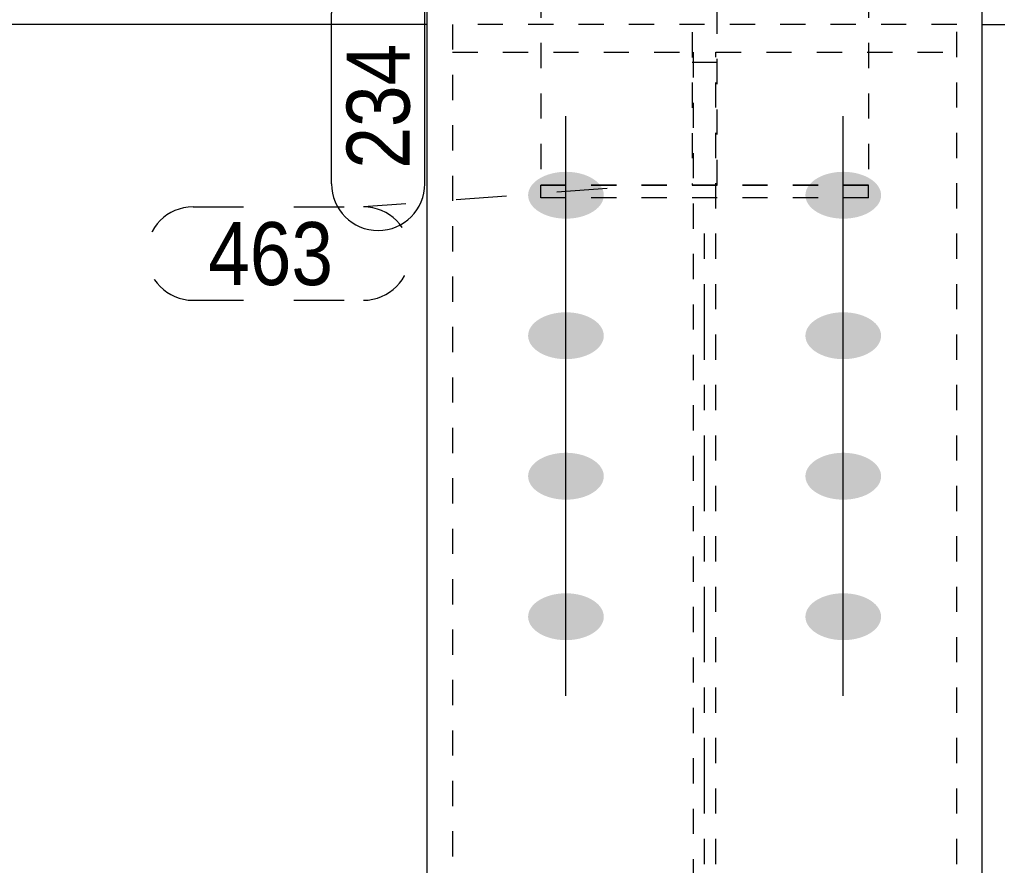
# Model space of a CAD drawing. Header units: millimetres. Extents: x 2 to 579, y 1 to 825.
# Drawn here: x 55.28 to 94.07, y 668.52 to 702.07 of the extents above; entities that cross this region are included whole.
import ezdxf

# ---------------------------------------------------------------- set-up
doc = ezdxf.new("R2010")
doc.units = ezdxf.units.MM
for name, pattern in [('XKITLINE00', [0]), ('XKITLINE01', [4, 1, -1, 1, -1]), ('XKITLINE02', [4, 2, -2]), ('XKITLINE03', [6, 3, -1, 1, -1])]:
    doc.linetypes.add(name, pattern=pattern)
for name, color, linetype, lineweight in [('Bolt', 3, 'Continuous', 0), ('Dimensions', 7, 'Continuous', 0), ('Part', 2, 'Continuous', 0), ('PartMark', 7, 'Continuous', 0)]:
    doc.layers.add(name, color=color, linetype=linetype, lineweight=lineweight)
doc.styles.add('ARIAL', font='ARIAL.TTF')

# ---------------------------------------------------------------- blocks, each defined once
blk = doc.blocks.new('*A24')
at = {"layer": 'Bolt'}
for points in [[(76.913, 694.172), (76.876, 694.173), (76.84, 694.175), (76.803, 694.177), (76.766, 694.179), (76.73, 694.182), (76.694, 694.186), (76.657, 694.19), (76.621, 694.195), (76.586, 694.2), (76.55, 694.206), (76.515, 694.212), (76.479, 694.219), (76.445, 694.226), (76.41, 694.234), (76.376, 694.243), (76.342, 694.252), (76.309, 694.261), (76.276, 694.271), (76.243, 694.282), (76.211, 694.293), (76.179, 694.304), (76.148, 694.316), (76.117, 694.329), (76.086, 694.342), (76.056, 694.355), (76.027, 694.369), (75.998, 694.383), (75.97, 694.398), (75.943, 694.413), (75.916, 694.428), (75.889, 694.444), (75.864, 694.46), (75.839, 694.477), (75.814, 694.494), (75.79, 694.512), (75.767, 694.53), (75.745, 694.548), (75.724, 694.566), (75.703, 694.585), (75.683, 694.604), (75.663, 694.623), (75.645, 694.643), (75.627, 694.663), (75.61, 694.683), (75.594, 694.704), (75.579, 694.725), (75.564, 694.745), (75.551, 694.767), (75.538, 694.788), (75.526, 694.81), (75.515, 694.831), (75.504, 694.853), (75.495, 694.875), (75.486, 694.897), (75.479, 694.92), (75.472, 694.942), (75.466, 694.965), (75.461, 694.987), (75.457, 695.01), (75.454, 695.033), (75.452, 695.055), (75.45, 695.078), (75.45, 695.101), (75.45, 695.124), (75.452, 695.146), (75.454, 695.169), (75.457, 695.192), (75.461, 695.215), (75.466, 695.237), (75.472, 695.26), (75.479, 695.282), (75.486, 695.304), (75.495, 695.326), (75.504, 695.349), (75.515, 695.37), (75.526, 695.392), (75.538, 695.414), (75.551, 695.435), (75.564, 695.456), (75.579, 695.477), (75.594, 695.498), (75.61, 695.518), (75.627, 695.539), (75.645, 695.559), (75.663, 695.578), (75.683, 695.598), (75.703, 695.617), (75.724, 695.636), (75.745, 695.654), (75.767, 695.672), (75.79, 695.69), (75.814, 695.707), (75.839, 695.724), (75.864, 695.741), (75.889, 695.757), (75.916, 695.773), (75.943, 695.789), (75.97, 695.804), (75.998, 695.819), (76.027, 695.833), (76.056, 695.847), (76.086, 695.86), (76.117, 695.873), (76.148, 695.885), (76.179, 695.897), (76.211, 695.909), (76.243, 695.92), (76.276, 695.93), (76.309, 695.94), (76.342, 695.95), (76.376, 695.959), (76.41, 695.967), (76.445, 695.975), (76.479, 695.983), (76.515, 695.989), (76.55, 695.996), (76.586, 696.002), (76.621, 696.007), (76.657, 696.012), (76.694, 696.016), (76.73, 696.019), (76.766, 696.022), (76.803, 696.025), (76.84, 696.027), (76.876, 696.028), (76.913, 696.029), (76.95, 696.029), (76.987, 696.029), (77.024, 696.028), (77.06, 696.027), (77.097, 696.025), (77.134, 696.022), (77.17, 696.019), (77.206, 696.016), (77.243, 696.012), (77.279, 696.007), (77.314, 696.002), (77.35, 695.996), (77.385, 695.989), (77.421, 695.983), (77.455, 695.975), (77.49, 695.967), (77.524, 695.959), (77.558, 695.95), (77.591, 695.94), (77.624, 695.93), (77.657, 695.92), (77.689, 695.909), (77.721, 695.897), (77.752, 695.885), (77.783, 695.873), (77.814, 695.86), (77.844, 695.847), (77.873, 695.833), (77.902, 695.819), (77.93, 695.804), (77.957, 695.789), (77.984, 695.773), (78.011, 695.757), (78.036, 695.741), (78.061, 695.724), (78.086, 695.707), (78.11, 695.69), (78.133, 695.672), (78.155, 695.654), (78.176, 695.636), (78.197, 695.617), (78.217, 695.598), (78.237, 695.578), (78.255, 695.559), (78.273, 695.539), (78.29, 695.518), (78.306, 695.498), (78.321, 695.477), (78.336, 695.456), (78.349, 695.435), (78.362, 695.414), (78.374, 695.392), (78.385, 695.37), (78.396, 695.349), (78.405, 695.326), (78.414, 695.304), (78.421, 695.282), (78.428, 695.26), (78.434, 695.237), (78.439, 695.215), (78.443, 695.192), (78.446, 695.169), (78.448, 695.146), (78.45, 695.124), (78.45, 695.101), (78.45, 695.078), (78.448, 695.055), (78.446, 695.033), (78.443, 695.01), (78.439, 694.987), (78.434, 694.965), (78.428, 694.942), (78.421, 694.92), (78.414, 694.897), (78.405, 694.875), (78.396, 694.853), (78.385, 694.831), (78.374, 694.81), (78.362, 694.788), (78.349, 694.767), (78.336, 694.745), (78.321, 694.725), (78.306, 694.704), (78.29, 694.683), (78.273, 694.663), (78.255, 694.643), (78.237, 694.623), (78.217, 694.604), (78.197, 694.585), (78.176, 694.566), (78.155, 694.548), (78.133, 694.53), (78.11, 694.512), (78.086, 694.494), (78.061, 694.477), (78.036, 694.46), (78.011, 694.444), (77.984, 694.428), (77.957, 694.413), (77.93, 694.398), (77.902, 694.383), (77.873, 694.369), (77.844, 694.355), (77.814, 694.342), (77.783, 694.329), (77.752, 694.316), (77.721, 694.304), (77.689, 694.293), (77.657, 694.282), (77.624, 694.271), (77.591, 694.261), (77.558, 694.252), (77.524, 694.243), (77.49, 694.234), (77.455, 694.226), (77.421, 694.219), (77.385, 694.212), (77.35, 694.206), (77.314, 694.2), (77.279, 694.195), (77.243, 694.19), (77.206, 694.186), (77.17, 694.182), (77.134, 694.179), (77.097, 694.177), (77.06, 694.175), (77.024, 694.173), (76.987, 694.172), (76.95, 694.172)], [(87.913, 694.172), (87.876, 694.173), (87.84, 694.175), (87.803, 694.177), (87.766, 694.179), (87.73, 694.182), (87.694, 694.186), (87.657, 694.19), (87.621, 694.195), (87.586, 694.2), (87.55, 694.206), (87.515, 694.212), (87.479, 694.219), (87.445, 694.226), (87.41, 694.234), (87.376, 694.243), (87.342, 694.252), (87.309, 694.261), (87.276, 694.271), (87.243, 694.282), (87.211, 694.293), (87.179, 694.304), (87.148, 694.316), (87.117, 694.329), (87.086, 694.342), (87.056, 694.355), (87.027, 694.369), (86.998, 694.383), (86.97, 694.398), (86.943, 694.413), (86.916, 694.428), (86.889, 694.444), (86.864, 694.46), (86.839, 694.477), (86.814, 694.494), (86.79, 694.512), (86.767, 694.53), (86.745, 694.548), (86.724, 694.566), (86.703, 694.585), (86.683, 694.604), (86.663, 694.623), (86.645, 694.643), (86.627, 694.663), (86.61, 694.683), (86.594, 694.704), (86.579, 694.725), (86.564, 694.745), (86.551, 694.767), (86.538, 694.788), (86.526, 694.81), (86.515, 694.831), (86.504, 694.853), (86.495, 694.875), (86.486, 694.897), (86.479, 694.92), (86.472, 694.942), (86.466, 694.965), (86.461, 694.987), (86.457, 695.01), (86.454, 695.033), (86.452, 695.055), (86.45, 695.078), (86.45, 695.101), (86.45, 695.124), (86.452, 695.146), (86.454, 695.169), (86.457, 695.192), (86.461, 695.215), (86.466, 695.237), (86.472, 695.26), (86.479, 695.282), (86.486, 695.304), (86.495, 695.326), (86.504, 695.349), (86.515, 695.37), (86.526, 695.392), (86.538, 695.414), (86.551, 695.435), (86.564, 695.456), (86.579, 695.477), (86.594, 695.498), (86.61, 695.518), (86.627, 695.539), (86.645, 695.559), (86.663, 695.578), (86.683, 695.598), (86.703, 695.617), (86.724, 695.636), (86.745, 695.654), (86.767, 695.672), (86.79, 695.69), (86.814, 695.707), (86.839, 695.724), (86.864, 695.741), (86.889, 695.757), (86.916, 695.773), (86.943, 695.789), (86.97, 695.804), (86.998, 695.819), (87.027, 695.833), (87.056, 695.847), (87.086, 695.86), (87.117, 695.873), (87.148, 695.885), (87.179, 695.897), (87.211, 695.909), (87.243, 695.92), (87.276, 695.93), (87.309, 695.94), (87.342, 695.95), (87.376, 695.959), (87.41, 695.967), (87.445, 695.975), (87.479, 695.983), (87.515, 695.989), (87.55, 695.996), (87.586, 696.002), (87.621, 696.007), (87.657, 696.012), (87.694, 696.016), (87.73, 696.019), (87.766, 696.022), (87.803, 696.025), (87.84, 696.027), (87.876, 696.028), (87.913, 696.029), (87.95, 696.029), (87.987, 696.029), (88.024, 696.028), (88.06, 696.027), (88.097, 696.025), (88.134, 696.022), (88.17, 696.019), (88.206, 696.016), (88.243, 696.012), (88.279, 696.007), (88.314, 696.002), (88.35, 695.996), (88.385, 695.989), (88.421, 695.983), (88.455, 695.975), (88.49, 695.967), (88.524, 695.959), (88.558, 695.95), (88.591, 695.94), (88.624, 695.93), (88.657, 695.92), (88.689, 695.909), (88.721, 695.897), (88.752, 695.885), (88.783, 695.873), (88.814, 695.86), (88.844, 695.847), (88.873, 695.833), (88.902, 695.819), (88.93, 695.804), (88.957, 695.789), (88.984, 695.773), (89.011, 695.757), (89.036, 695.741), (89.061, 695.724), (89.086, 695.707), (89.11, 695.69), (89.133, 695.672), (89.155, 695.654), (89.176, 695.636), (89.197, 695.617), (89.217, 695.598), (89.237, 695.578), (89.255, 695.559), (89.273, 695.539), (89.29, 695.518), (89.306, 695.498), (89.321, 695.477), (89.336, 695.456), (89.349, 695.435), (89.362, 695.414), (89.374, 695.392), (89.385, 695.37), (89.396, 695.349), (89.405, 695.326), (89.414, 695.304), (89.421, 695.282), (89.428, 695.26), (89.434, 695.237), (89.439, 695.215), (89.443, 695.192), (89.446, 695.169), (89.448, 695.146), (89.45, 695.124), (89.45, 695.101), (89.45, 695.078), (89.448, 695.055), (89.446, 695.033), (89.443, 695.01), (89.439, 694.987), (89.434, 694.965), (89.428, 694.942), (89.421, 694.92), (89.414, 694.897), (89.405, 694.875), (89.396, 694.853), (89.385, 694.831), (89.374, 694.81), (89.362, 694.788), (89.349, 694.767), (89.336, 694.745), (89.321, 694.725), (89.306, 694.704), (89.29, 694.683), (89.273, 694.663), (89.255, 694.643), (89.237, 694.623), (89.217, 694.604), (89.197, 694.585), (89.176, 694.566), (89.155, 694.548), (89.133, 694.53), (89.11, 694.512), (89.086, 694.494), (89.061, 694.477), (89.036, 694.46), (89.011, 694.444), (88.984, 694.428), (88.957, 694.413), (88.93, 694.398), (88.902, 694.383), (88.873, 694.369), (88.844, 694.355), (88.814, 694.342), (88.783, 694.329), (88.752, 694.316), (88.721, 694.304), (88.689, 694.293), (88.657, 694.282), (88.624, 694.271), (88.591, 694.261), (88.558, 694.252), (88.524, 694.243), (88.49, 694.234), (88.455, 694.226), (88.421, 694.219), (88.385, 694.212), (88.35, 694.206), (88.314, 694.2), (88.279, 694.195), (88.243, 694.19), (88.206, 694.186), (88.17, 694.182), (88.134, 694.179), (88.097, 694.177), (88.06, 694.175), (88.024, 694.173), (87.987, 694.172), (87.95, 694.172)], [(76.913, 688.601), (76.876, 688.601), (76.84, 688.603), (76.803, 688.605), (76.766, 688.607), (76.73, 688.61), (76.694, 688.614), (76.657, 688.618), (76.621, 688.623), (76.586, 688.628), (76.55, 688.634), (76.515, 688.64), (76.479, 688.647), (76.445, 688.655), (76.41, 688.663), (76.376, 688.671), (76.342, 688.68), (76.309, 688.689), (76.276, 688.699), (76.243, 688.71), (76.211, 688.721), (76.179, 688.732), (76.148, 688.744), (76.117, 688.757), (76.086, 688.77), (76.056, 688.783), (76.027, 688.797), (75.998, 688.811), (75.97, 688.826), (75.943, 688.841), (75.916, 688.856), (75.889, 688.872), (75.864, 688.889), (75.839, 688.905), (75.814, 688.922), (75.79, 688.94), (75.767, 688.958), (75.745, 688.976), (75.724, 688.994), (75.703, 689.013), (75.683, 689.032), (75.663, 689.052), (75.645, 689.071), (75.627, 689.091), (75.61, 689.111), (75.594, 689.132), (75.579, 689.153), (75.564, 689.174), (75.551, 689.195), (75.538, 689.216), (75.526, 689.238), (75.515, 689.259), (75.504, 689.281), (75.495, 689.303), (75.486, 689.325), (75.479, 689.348), (75.472, 689.37), (75.466, 689.393), (75.461, 689.415), (75.457, 689.438), (75.454, 689.461), (75.452, 689.483), (75.45, 689.506), (75.45, 689.529), (75.45, 689.552), (75.452, 689.575), (75.454, 689.597), (75.457, 689.62), (75.461, 689.643), (75.466, 689.665), (75.472, 689.688), (75.479, 689.71), (75.486, 689.732), (75.495, 689.755), (75.504, 689.777), (75.515, 689.799), (75.526, 689.82), (75.538, 689.842), (75.551, 689.863), (75.564, 689.884), (75.579, 689.905), (75.594, 689.926), (75.61, 689.946), (75.627, 689.967), (75.645, 689.987), (75.663, 690.006), (75.683, 690.026), (75.703, 690.045), (75.724, 690.064), (75.745, 690.082), (75.767, 690.1), (75.79, 690.118), (75.814, 690.136), (75.839, 690.153), (75.864, 690.169), (75.889, 690.186), (75.916, 690.202), (75.943, 690.217), (75.97, 690.232), (75.998, 690.247), (76.027, 690.261), (76.056, 690.275), (76.086, 690.288), (76.117, 690.301), (76.148, 690.314), (76.179, 690.325), (76.211, 690.337), (76.243, 690.348), (76.276, 690.358), (76.309, 690.368), (76.342, 690.378), (76.376, 690.387), (76.41, 690.395), (76.445, 690.403), (76.479, 690.411), (76.515, 690.418), (76.55, 690.424), (76.586, 690.43), (76.621, 690.435), (76.657, 690.44), (76.694, 690.444), (76.73, 690.448), (76.766, 690.451), (76.803, 690.453), (76.84, 690.455), (76.876, 690.456), (76.913, 690.457), (76.95, 690.458), (76.987, 690.457), (77.024, 690.456), (77.06, 690.455), (77.097, 690.453), (77.134, 690.451), (77.17, 690.448), (77.206, 690.444), (77.243, 690.44), (77.279, 690.435), (77.314, 690.43), (77.35, 690.424), (77.385, 690.418), (77.421, 690.411), (77.455, 690.403), (77.49, 690.395), (77.524, 690.387), (77.558, 690.378), (77.591, 690.368), (77.624, 690.358), (77.657, 690.348), (77.689, 690.337), (77.721, 690.325), (77.752, 690.314), (77.783, 690.301), (77.814, 690.288), (77.844, 690.275), (77.873, 690.261), (77.902, 690.247), (77.93, 690.232), (77.957, 690.217), (77.984, 690.202), (78.011, 690.186), (78.036, 690.169), (78.061, 690.153), (78.086, 690.136), (78.11, 690.118), (78.133, 690.1), (78.155, 690.082), (78.176, 690.064), (78.197, 690.045), (78.217, 690.026), (78.237, 690.006), (78.255, 689.987), (78.273, 689.967), (78.29, 689.946), (78.306, 689.926), (78.321, 689.905), (78.336, 689.884), (78.349, 689.863), (78.362, 689.842), (78.374, 689.82), (78.385, 689.799), (78.396, 689.777), (78.405, 689.755), (78.414, 689.732), (78.421, 689.71), (78.428, 689.688), (78.434, 689.665), (78.439, 689.643), (78.443, 689.62), (78.446, 689.597), (78.448, 689.575), (78.45, 689.552), (78.45, 689.529), (78.45, 689.506), (78.448, 689.483), (78.446, 689.461), (78.443, 689.438), (78.439, 689.415), (78.434, 689.393), (78.428, 689.37), (78.421, 689.348), (78.414, 689.325), (78.405, 689.303), (78.396, 689.281), (78.385, 689.259), (78.374, 689.238), (78.362, 689.216), (78.349, 689.195), (78.336, 689.174), (78.321, 689.153), (78.306, 689.132), (78.29, 689.111), (78.273, 689.091), (78.255, 689.071), (78.237, 689.052), (78.217, 689.032), (78.197, 689.013), (78.176, 688.994), (78.155, 688.976), (78.133, 688.958), (78.11, 688.94), (78.086, 688.922), (78.061, 688.905), (78.036, 688.889), (78.011, 688.872), (77.984, 688.856), (77.957, 688.841), (77.93, 688.826), (77.902, 688.811), (77.873, 688.797), (77.844, 688.783), (77.814, 688.77), (77.783, 688.757), (77.752, 688.744), (77.721, 688.732), (77.689, 688.721), (77.657, 688.71), (77.624, 688.699), (77.591, 688.689), (77.558, 688.68), (77.524, 688.671), (77.49, 688.663), (77.455, 688.655), (77.421, 688.647), (77.385, 688.64), (77.35, 688.634), (77.314, 688.628), (77.279, 688.623), (77.243, 688.618), (77.206, 688.614), (77.17, 688.61), (77.134, 688.607), (77.097, 688.605), (77.06, 688.603), (77.024, 688.601), (76.987, 688.601), (76.95, 688.6)], [(87.913, 688.601), (87.876, 688.601), (87.84, 688.603), (87.803, 688.605), (87.766, 688.607), (87.73, 688.61), (87.694, 688.614), (87.657, 688.618), (87.621, 688.623), (87.586, 688.628), (87.55, 688.634), (87.515, 688.64), (87.479, 688.647), (87.445, 688.655), (87.41, 688.663), (87.376, 688.671), (87.342, 688.68), (87.309, 688.689), (87.276, 688.699), (87.243, 688.71), (87.211, 688.721), (87.179, 688.732), (87.148, 688.744), (87.117, 688.757), (87.086, 688.77), (87.056, 688.783), (87.027, 688.797), (86.998, 688.811), (86.97, 688.826), (86.943, 688.841), (86.916, 688.856), (86.889, 688.872), (86.864, 688.889), (86.839, 688.905), (86.814, 688.922), (86.79, 688.94), (86.767, 688.958), (86.745, 688.976), (86.724, 688.994), (86.703, 689.013), (86.683, 689.032), (86.663, 689.052), (86.645, 689.071), (86.627, 689.091), (86.61, 689.111), (86.594, 689.132), (86.579, 689.153), (86.564, 689.174), (86.551, 689.195), (86.538, 689.216), (86.526, 689.238), (86.515, 689.259), (86.504, 689.281), (86.495, 689.303), (86.486, 689.325), (86.479, 689.348), (86.472, 689.37), (86.466, 689.393), (86.461, 689.415), (86.457, 689.438), (86.454, 689.461), (86.452, 689.483), (86.45, 689.506), (86.45, 689.529), (86.45, 689.552), (86.452, 689.575), (86.454, 689.597), (86.457, 689.62), (86.461, 689.643), (86.466, 689.665), (86.472, 689.688), (86.479, 689.71), (86.486, 689.732), (86.495, 689.755), (86.504, 689.777), (86.515, 689.799), (86.526, 689.82), (86.538, 689.842), (86.551, 689.863), (86.564, 689.884), (86.579, 689.905), (86.594, 689.926), (86.61, 689.946), (86.627, 689.967), (86.645, 689.987), (86.663, 690.006), (86.683, 690.026), (86.703, 690.045), (86.724, 690.064), (86.745, 690.082), (86.767, 690.1), (86.79, 690.118), (86.814, 690.136), (86.839, 690.153), (86.864, 690.169), (86.889, 690.186), (86.916, 690.202), (86.943, 690.217), (86.97, 690.232), (86.998, 690.247), (87.027, 690.261), (87.056, 690.275), (87.086, 690.288), (87.117, 690.301), (87.148, 690.314), (87.179, 690.325), (87.211, 690.337), (87.243, 690.348), (87.276, 690.358), (87.309, 690.368), (87.342, 690.378), (87.376, 690.387), (87.41, 690.395), (87.445, 690.403), (87.479, 690.411), (87.515, 690.418), (87.55, 690.424), (87.586, 690.43), (87.621, 690.435), (87.657, 690.44), (87.694, 690.444), (87.73, 690.448), (87.766, 690.451), (87.803, 690.453), (87.84, 690.455), (87.876, 690.456), (87.913, 690.457), (87.95, 690.458), (87.987, 690.457), (88.024, 690.456), (88.06, 690.455), (88.097, 690.453), (88.134, 690.451), (88.17, 690.448), (88.206, 690.444), (88.243, 690.44), (88.279, 690.435), (88.314, 690.43), (88.35, 690.424), (88.385, 690.418), (88.421, 690.411), (88.455, 690.403), (88.49, 690.395), (88.524, 690.387), (88.558, 690.378), (88.591, 690.368), (88.624, 690.358), (88.657, 690.348), (88.689, 690.337), (88.721, 690.325), (88.752, 690.314), (88.783, 690.301), (88.814, 690.288), (88.844, 690.275), (88.873, 690.261), (88.902, 690.247), (88.93, 690.232), (88.957, 690.217), (88.984, 690.202), (89.011, 690.186), (89.036, 690.169), (89.061, 690.153), (89.086, 690.136), (89.11, 690.118), (89.133, 690.1), (89.155, 690.082), (89.176, 690.064), (89.197, 690.045), (89.217, 690.026), (89.237, 690.006), (89.255, 689.987), (89.273, 689.967), (89.29, 689.946), (89.306, 689.926), (89.321, 689.905), (89.336, 689.884), (89.349, 689.863), (89.362, 689.842), (89.374, 689.82), (89.385, 689.799), (89.396, 689.777), (89.405, 689.755), (89.414, 689.732), (89.421, 689.71), (89.428, 689.688), (89.434, 689.665), (89.439, 689.643), (89.443, 689.62), (89.446, 689.597), (89.448, 689.575), (89.45, 689.552), (89.45, 689.529), (89.45, 689.506), (89.448, 689.483), (89.446, 689.461), (89.443, 689.438), (89.439, 689.415), (89.434, 689.393), (89.428, 689.37), (89.421, 689.348), (89.414, 689.325), (89.405, 689.303), (89.396, 689.281), (89.385, 689.259), (89.374, 689.238), (89.362, 689.216), (89.349, 689.195), (89.336, 689.174), (89.321, 689.153), (89.306, 689.132), (89.29, 689.111), (89.273, 689.091), (89.255, 689.071), (89.237, 689.052), (89.217, 689.032), (89.197, 689.013), (89.176, 688.994), (89.155, 688.976), (89.133, 688.958), (89.11, 688.94), (89.086, 688.922), (89.061, 688.905), (89.036, 688.889), (89.011, 688.872), (88.984, 688.856), (88.957, 688.841), (88.93, 688.826), (88.902, 688.811), (88.873, 688.797), (88.844, 688.783), (88.814, 688.77), (88.783, 688.757), (88.752, 688.744), (88.721, 688.732), (88.689, 688.721), (88.657, 688.71), (88.624, 688.699), (88.591, 688.689), (88.558, 688.68), (88.524, 688.671), (88.49, 688.663), (88.455, 688.655), (88.421, 688.647), (88.385, 688.64), (88.35, 688.634), (88.314, 688.628), (88.279, 688.623), (88.243, 688.618), (88.206, 688.614), (88.17, 688.61), (88.134, 688.607), (88.097, 688.605), (88.06, 688.603), (88.024, 688.601), (87.987, 688.601), (87.95, 688.6)], [(76.913, 683.029), (76.876, 683.03), (76.84, 683.031), (76.803, 683.033), (76.766, 683.035), (76.73, 683.038), (76.694, 683.042), (76.657, 683.046), (76.621, 683.051), (76.586, 683.056), (76.55, 683.062), (76.515, 683.068), (76.479, 683.075), (76.445, 683.083), (76.41, 683.091), (76.376, 683.099), (76.342, 683.108), (76.309, 683.118), (76.276, 683.128), (76.243, 683.138), (76.211, 683.149), (76.179, 683.161), (76.148, 683.173), (76.117, 683.185), (76.086, 683.198), (76.056, 683.211), (76.027, 683.225), (75.998, 683.239), (75.97, 683.254), (75.943, 683.269), (75.916, 683.285), (75.889, 683.3), (75.864, 683.317), (75.839, 683.333), (75.814, 683.351), (75.79, 683.368), (75.767, 683.386), (75.745, 683.404), (75.724, 683.422), (75.703, 683.441), (75.683, 683.46), (75.663, 683.48), (75.645, 683.499), (75.627, 683.519), (75.61, 683.54), (75.594, 683.56), (75.579, 683.581), (75.564, 683.602), (75.551, 683.623), (75.538, 683.644), (75.526, 683.666), (75.515, 683.688), (75.504, 683.709), (75.495, 683.731), (75.486, 683.754), (75.479, 683.776), (75.472, 683.798), (75.466, 683.821), (75.461, 683.843), (75.457, 683.866), (75.454, 683.889), (75.452, 683.912), (75.45, 683.934), (75.45, 683.957), (75.45, 683.98), (75.452, 684.003), (75.454, 684.025), (75.457, 684.048), (75.461, 684.071), (75.466, 684.093), (75.472, 684.116), (75.479, 684.138), (75.486, 684.161), (75.495, 684.183), (75.504, 684.205), (75.515, 684.227), (75.526, 684.248), (75.538, 684.27), (75.551, 684.291), (75.564, 684.312), (75.579, 684.333), (75.594, 684.354), (75.61, 684.375), (75.627, 684.395), (75.645, 684.415), (75.663, 684.435), (75.683, 684.454), (75.703, 684.473), (75.724, 684.492), (75.745, 684.51), (75.767, 684.528), (75.79, 684.546), (75.814, 684.564), (75.839, 684.581), (75.864, 684.597), (75.889, 684.614), (75.916, 684.63), (75.943, 684.645), (75.97, 684.66), (75.998, 684.675), (76.027, 684.689), (76.056, 684.703), (76.086, 684.716), (76.117, 684.729), (76.148, 684.742), (76.179, 684.754), (76.211, 684.765), (76.243, 684.776), (76.276, 684.787), (76.309, 684.797), (76.342, 684.806), (76.376, 684.815), (76.41, 684.824), (76.445, 684.831), (76.479, 684.839), (76.515, 684.846), (76.55, 684.852), (76.586, 684.858), (76.621, 684.863), (76.657, 684.868), (76.694, 684.872), (76.73, 684.876), (76.766, 684.879), (76.803, 684.881), (76.84, 684.883), (76.876, 684.885), (76.913, 684.885), (76.95, 684.886), (76.987, 684.885), (77.024, 684.885), (77.06, 684.883), (77.097, 684.881), (77.134, 684.879), (77.17, 684.876), (77.206, 684.872), (77.243, 684.868), (77.279, 684.863), (77.314, 684.858), (77.35, 684.852), (77.385, 684.846), (77.421, 684.839), (77.455, 684.831), (77.49, 684.824), (77.524, 684.815), (77.558, 684.806), (77.591, 684.797), (77.624, 684.787), (77.657, 684.776), (77.689, 684.765), (77.721, 684.754), (77.752, 684.742), (77.783, 684.729), (77.814, 684.716), (77.844, 684.703), (77.873, 684.689), (77.902, 684.675), (77.93, 684.66), (77.957, 684.645), (77.984, 684.63), (78.011, 684.614), (78.036, 684.597), (78.061, 684.581), (78.086, 684.564), (78.11, 684.546), (78.133, 684.528), (78.155, 684.51), (78.176, 684.492), (78.197, 684.473), (78.217, 684.454), (78.237, 684.435), (78.255, 684.415), (78.273, 684.395), (78.29, 684.375), (78.306, 684.354), (78.321, 684.333), (78.336, 684.312), (78.349, 684.291), (78.362, 684.27), (78.374, 684.248), (78.385, 684.227), (78.396, 684.205), (78.405, 684.183), (78.414, 684.161), (78.421, 684.138), (78.428, 684.116), (78.434, 684.093), (78.439, 684.071), (78.443, 684.048), (78.446, 684.025), (78.448, 684.003), (78.45, 683.98), (78.45, 683.957), (78.45, 683.934), (78.448, 683.912), (78.446, 683.889), (78.443, 683.866), (78.439, 683.843), (78.434, 683.821), (78.428, 683.798), (78.421, 683.776), (78.414, 683.754), (78.405, 683.731), (78.396, 683.709), (78.385, 683.688), (78.374, 683.666), (78.362, 683.644), (78.349, 683.623), (78.336, 683.602), (78.321, 683.581), (78.306, 683.56), (78.29, 683.54), (78.273, 683.519), (78.255, 683.499), (78.237, 683.48), (78.217, 683.46), (78.197, 683.441), (78.176, 683.422), (78.155, 683.404), (78.133, 683.386), (78.11, 683.368), (78.086, 683.351), (78.061, 683.333), (78.036, 683.317), (78.011, 683.3), (77.984, 683.285), (77.957, 683.269), (77.93, 683.254), (77.902, 683.239), (77.873, 683.225), (77.844, 683.211), (77.814, 683.198), (77.783, 683.185), (77.752, 683.173), (77.721, 683.161), (77.689, 683.149), (77.657, 683.138), (77.624, 683.128), (77.591, 683.118), (77.558, 683.108), (77.524, 683.099), (77.49, 683.091), (77.455, 683.083), (77.421, 683.075), (77.385, 683.068), (77.35, 683.062), (77.314, 683.056), (77.279, 683.051), (77.243, 683.046), (77.206, 683.042), (77.17, 683.038), (77.134, 683.035), (77.097, 683.033), (77.06, 683.031), (77.024, 683.03), (76.987, 683.029), (76.95, 683.028)], [(87.913, 683.029), (87.876, 683.03), (87.84, 683.031), (87.803, 683.033), (87.766, 683.035), (87.73, 683.038), (87.694, 683.042), (87.657, 683.046), (87.621, 683.051), (87.586, 683.056), (87.55, 683.062), (87.515, 683.068), (87.479, 683.075), (87.445, 683.083), (87.41, 683.091), (87.376, 683.099), (87.342, 683.108), (87.309, 683.118), (87.276, 683.128), (87.243, 683.138), (87.211, 683.149), (87.179, 683.161), (87.148, 683.173), (87.117, 683.185), (87.086, 683.198), (87.056, 683.211), (87.027, 683.225), (86.998, 683.239), (86.97, 683.254), (86.943, 683.269), (86.916, 683.285), (86.889, 683.3), (86.864, 683.317), (86.839, 683.333), (86.814, 683.351), (86.79, 683.368), (86.767, 683.386), (86.745, 683.404), (86.724, 683.422), (86.703, 683.441), (86.683, 683.46), (86.663, 683.48), (86.645, 683.499), (86.627, 683.519), (86.61, 683.54), (86.594, 683.56), (86.579, 683.581), (86.564, 683.602), (86.551, 683.623), (86.538, 683.644), (86.526, 683.666), (86.515, 683.688), (86.504, 683.709), (86.495, 683.731), (86.486, 683.754), (86.479, 683.776), (86.472, 683.798), (86.466, 683.821), (86.461, 683.843), (86.457, 683.866), (86.454, 683.889), (86.452, 683.912), (86.45, 683.934), (86.45, 683.957), (86.45, 683.98), (86.452, 684.003), (86.454, 684.025), (86.457, 684.048), (86.461, 684.071), (86.466, 684.093), (86.472, 684.116), (86.479, 684.138), (86.486, 684.161), (86.495, 684.183), (86.504, 684.205), (86.515, 684.227), (86.526, 684.248), (86.538, 684.27), (86.551, 684.291), (86.564, 684.312), (86.579, 684.333), (86.594, 684.354), (86.61, 684.375), (86.627, 684.395), (86.645, 684.415), (86.663, 684.435), (86.683, 684.454), (86.703, 684.473), (86.724, 684.492), (86.745, 684.51), (86.767, 684.528), (86.79, 684.546), (86.814, 684.564), (86.839, 684.581), (86.864, 684.597), (86.889, 684.614), (86.916, 684.63), (86.943, 684.645), (86.97, 684.66), (86.998, 684.675), (87.027, 684.689), (87.056, 684.703), (87.086, 684.716), (87.117, 684.729), (87.148, 684.742), (87.179, 684.754), (87.211, 684.765), (87.243, 684.776), (87.276, 684.787), (87.309, 684.797), (87.342, 684.806), (87.376, 684.815), (87.41, 684.824), (87.445, 684.831), (87.479, 684.839), (87.515, 684.846), (87.55, 684.852), (87.586, 684.858), (87.621, 684.863), (87.657, 684.868), (87.694, 684.872), (87.73, 684.876), (87.766, 684.879), (87.803, 684.881), (87.84, 684.883), (87.876, 684.885), (87.913, 684.885), (87.95, 684.886), (87.987, 684.885), (88.024, 684.885), (88.06, 684.883), (88.097, 684.881), (88.134, 684.879), (88.17, 684.876), (88.206, 684.872), (88.243, 684.868), (88.279, 684.863), (88.314, 684.858), (88.35, 684.852), (88.385, 684.846), (88.421, 684.839), (88.455, 684.831), (88.49, 684.824), (88.524, 684.815), (88.558, 684.806), (88.591, 684.797), (88.624, 684.787), (88.657, 684.776), (88.689, 684.765), (88.721, 684.754), (88.752, 684.742), (88.783, 684.729), (88.814, 684.716), (88.844, 684.703), (88.873, 684.689), (88.902, 684.675), (88.93, 684.66), (88.957, 684.645), (88.984, 684.63), (89.011, 684.614), (89.036, 684.597), (89.061, 684.581), (89.086, 684.564), (89.11, 684.546), (89.133, 684.528), (89.155, 684.51), (89.176, 684.492), (89.197, 684.473), (89.217, 684.454), (89.237, 684.435), (89.255, 684.415), (89.273, 684.395), (89.29, 684.375), (89.306, 684.354), (89.321, 684.333), (89.336, 684.312), (89.349, 684.291), (89.362, 684.27), (89.374, 684.248), (89.385, 684.227), (89.396, 684.205), (89.405, 684.183), (89.414, 684.161), (89.421, 684.138), (89.428, 684.116), (89.434, 684.093), (89.439, 684.071), (89.443, 684.048), (89.446, 684.025), (89.448, 684.003), (89.45, 683.98), (89.45, 683.957), (89.45, 683.934), (89.448, 683.912), (89.446, 683.889), (89.443, 683.866), (89.439, 683.843), (89.434, 683.821), (89.428, 683.798), (89.421, 683.776), (89.414, 683.754), (89.405, 683.731), (89.396, 683.709), (89.385, 683.688), (89.374, 683.666), (89.362, 683.644), (89.349, 683.623), (89.336, 683.602), (89.321, 683.581), (89.306, 683.56), (89.29, 683.54), (89.273, 683.519), (89.255, 683.499), (89.237, 683.48), (89.217, 683.46), (89.197, 683.441), (89.176, 683.422), (89.155, 683.404), (89.133, 683.386), (89.11, 683.368), (89.086, 683.351), (89.061, 683.333), (89.036, 683.317), (89.011, 683.3), (88.984, 683.285), (88.957, 683.269), (88.93, 683.254), (88.902, 683.239), (88.873, 683.225), (88.844, 683.211), (88.814, 683.198), (88.783, 683.185), (88.752, 683.173), (88.721, 683.161), (88.689, 683.149), (88.657, 683.138), (88.624, 683.128), (88.591, 683.118), (88.558, 683.108), (88.524, 683.099), (88.49, 683.091), (88.455, 683.083), (88.421, 683.075), (88.385, 683.068), (88.35, 683.062), (88.314, 683.056), (88.279, 683.051), (88.243, 683.046), (88.206, 683.042), (88.17, 683.038), (88.134, 683.035), (88.097, 683.033), (88.06, 683.031), (88.024, 683.03), (87.987, 683.029), (87.95, 683.028)], [(76.913, 677.457), (76.876, 677.458), (76.84, 677.459), (76.803, 677.461), (76.766, 677.464), (76.73, 677.467), (76.694, 677.47), (76.657, 677.474), (76.621, 677.479), (76.586, 677.484), (76.55, 677.49), (76.515, 677.497), (76.479, 677.503), (76.445, 677.511), (76.41, 677.519), (76.376, 677.527), (76.342, 677.536), (76.309, 677.546), (76.276, 677.556), (76.243, 677.566), (76.211, 677.577), (76.179, 677.589), (76.148, 677.601), (76.117, 677.613), (76.086, 677.626), (76.056, 677.639), (76.027, 677.653), (75.998, 677.667), (75.97, 677.682), (75.943, 677.697), (75.916, 677.713), (75.889, 677.729), (75.864, 677.745), (75.839, 677.762), (75.814, 677.779), (75.79, 677.796), (75.767, 677.814), (75.745, 677.832), (75.724, 677.85), (75.703, 677.869), (75.683, 677.888), (75.663, 677.908), (75.645, 677.927), (75.627, 677.947), (75.61, 677.968), (75.594, 677.988), (75.579, 678.009), (75.564, 678.03), (75.551, 678.051), (75.538, 678.072), (75.526, 678.094), (75.515, 678.116), (75.504, 678.138), (75.495, 678.16), (75.486, 678.182), (75.479, 678.204), (75.472, 678.226), (75.466, 678.249), (75.461, 678.272), (75.457, 678.294), (75.454, 678.317), (75.452, 678.34), (75.45, 678.362), (75.45, 678.385), (75.45, 678.408), (75.452, 678.431), (75.454, 678.454), (75.457, 678.476), (75.461, 678.499), (75.466, 678.521), (75.472, 678.544), (75.479, 678.566), (75.486, 678.589), (75.495, 678.611), (75.504, 678.633), (75.515, 678.655), (75.526, 678.677), (75.538, 678.698), (75.551, 678.719), (75.564, 678.741), (75.579, 678.762), (75.594, 678.782), (75.61, 678.803), (75.627, 678.823), (75.645, 678.843), (75.663, 678.863), (75.683, 678.882), (75.703, 678.901), (75.724, 678.92), (75.745, 678.938), (75.767, 678.957), (75.79, 678.974), (75.814, 678.992), (75.839, 679.009), (75.864, 679.026), (75.889, 679.042), (75.916, 679.058), (75.943, 679.073), (75.97, 679.088), (75.998, 679.103), (76.027, 679.117), (76.056, 679.131), (76.086, 679.144), (76.117, 679.157), (76.148, 679.17), (76.179, 679.182), (76.211, 679.193), (76.243, 679.204), (76.276, 679.215), (76.309, 679.225), (76.342, 679.234), (76.376, 679.243), (76.41, 679.252), (76.445, 679.26), (76.479, 679.267), (76.515, 679.274), (76.55, 679.28), (76.586, 679.286), (76.621, 679.291), (76.657, 679.296), (76.694, 679.3), (76.73, 679.304), (76.766, 679.307), (76.803, 679.309), (76.84, 679.311), (76.876, 679.313), (76.913, 679.314), (76.95, 679.314), (76.987, 679.314), (77.024, 679.313), (77.06, 679.311), (77.097, 679.309), (77.134, 679.307), (77.17, 679.304), (77.206, 679.3), (77.243, 679.296), (77.279, 679.291), (77.314, 679.286), (77.35, 679.28), (77.385, 679.274), (77.421, 679.267), (77.455, 679.26), (77.49, 679.252), (77.524, 679.243), (77.558, 679.234), (77.591, 679.225), (77.624, 679.215), (77.657, 679.204), (77.689, 679.193), (77.721, 679.182), (77.752, 679.17), (77.783, 679.157), (77.814, 679.144), (77.844, 679.131), (77.873, 679.117), (77.902, 679.103), (77.93, 679.088), (77.957, 679.073), (77.984, 679.058), (78.011, 679.042), (78.036, 679.026), (78.061, 679.009), (78.086, 678.992), (78.11, 678.974), (78.133, 678.957), (78.155, 678.938), (78.176, 678.92), (78.197, 678.901), (78.217, 678.882), (78.237, 678.863), (78.255, 678.843), (78.273, 678.823), (78.29, 678.803), (78.306, 678.782), (78.321, 678.762), (78.336, 678.741), (78.349, 678.719), (78.362, 678.698), (78.374, 678.677), (78.385, 678.655), (78.396, 678.633), (78.405, 678.611), (78.414, 678.589), (78.421, 678.566), (78.428, 678.544), (78.434, 678.521), (78.439, 678.499), (78.443, 678.476), (78.446, 678.454), (78.448, 678.431), (78.45, 678.408), (78.45, 678.385), (78.45, 678.362), (78.448, 678.34), (78.446, 678.317), (78.443, 678.294), (78.439, 678.272), (78.434, 678.249), (78.428, 678.226), (78.421, 678.204), (78.414, 678.182), (78.405, 678.16), (78.396, 678.138), (78.385, 678.116), (78.374, 678.094), (78.362, 678.072), (78.349, 678.051), (78.336, 678.03), (78.321, 678.009), (78.306, 677.988), (78.29, 677.968), (78.273, 677.947), (78.255, 677.927), (78.237, 677.908), (78.217, 677.888), (78.197, 677.869), (78.176, 677.85), (78.155, 677.832), (78.133, 677.814), (78.11, 677.796), (78.086, 677.779), (78.061, 677.762), (78.036, 677.745), (78.011, 677.729), (77.984, 677.713), (77.957, 677.697), (77.93, 677.682), (77.902, 677.667), (77.873, 677.653), (77.844, 677.639), (77.814, 677.626), (77.783, 677.613), (77.752, 677.601), (77.721, 677.589), (77.689, 677.577), (77.657, 677.566), (77.624, 677.556), (77.591, 677.546), (77.558, 677.536), (77.524, 677.527), (77.49, 677.519), (77.455, 677.511), (77.421, 677.503), (77.385, 677.497), (77.35, 677.49), (77.314, 677.484), (77.279, 677.479), (77.243, 677.474), (77.206, 677.47), (77.17, 677.467), (77.134, 677.464), (77.097, 677.461), (77.06, 677.459), (77.024, 677.458), (76.987, 677.457), (76.95, 677.457)], [(87.913, 677.457), (87.876, 677.458), (87.84, 677.459), (87.803, 677.461), (87.766, 677.464), (87.73, 677.467), (87.694, 677.47), (87.657, 677.474), (87.621, 677.479), (87.586, 677.484), (87.55, 677.49), (87.515, 677.497), (87.479, 677.503), (87.445, 677.511), (87.41, 677.519), (87.376, 677.527), (87.342, 677.536), (87.309, 677.546), (87.276, 677.556), (87.243, 677.566), (87.211, 677.577), (87.179, 677.589), (87.148, 677.601), (87.117, 677.613), (87.086, 677.626), (87.056, 677.639), (87.027, 677.653), (86.998, 677.667), (86.97, 677.682), (86.943, 677.697), (86.916, 677.713), (86.889, 677.729), (86.864, 677.745), (86.839, 677.762), (86.814, 677.779), (86.79, 677.796), (86.767, 677.814), (86.745, 677.832), (86.724, 677.85), (86.703, 677.869), (86.683, 677.888), (86.663, 677.908), (86.645, 677.927), (86.627, 677.947), (86.61, 677.968), (86.594, 677.988), (86.579, 678.009), (86.564, 678.03), (86.551, 678.051), (86.538, 678.072), (86.526, 678.094), (86.515, 678.116), (86.504, 678.138), (86.495, 678.16), (86.486, 678.182), (86.479, 678.204), (86.472, 678.226), (86.466, 678.249), (86.461, 678.272), (86.457, 678.294), (86.454, 678.317), (86.452, 678.34), (86.45, 678.362), (86.45, 678.385), (86.45, 678.408), (86.452, 678.431), (86.454, 678.454), (86.457, 678.476), (86.461, 678.499), (86.466, 678.521), (86.472, 678.544), (86.479, 678.566), (86.486, 678.589), (86.495, 678.611), (86.504, 678.633), (86.515, 678.655), (86.526, 678.677), (86.538, 678.698), (86.551, 678.719), (86.564, 678.741), (86.579, 678.762), (86.594, 678.782), (86.61, 678.803), (86.627, 678.823), (86.645, 678.843), (86.663, 678.863), (86.683, 678.882), (86.703, 678.901), (86.724, 678.92), (86.745, 678.938), (86.767, 678.957), (86.79, 678.974), (86.814, 678.992), (86.839, 679.009), (86.864, 679.026), (86.889, 679.042), (86.916, 679.058), (86.943, 679.073), (86.97, 679.088), (86.998, 679.103), (87.027, 679.117), (87.056, 679.131), (87.086, 679.144), (87.117, 679.157), (87.148, 679.17), (87.179, 679.182), (87.211, 679.193), (87.243, 679.204), (87.276, 679.215), (87.309, 679.225), (87.342, 679.234), (87.376, 679.243), (87.41, 679.252), (87.445, 679.26), (87.479, 679.267), (87.515, 679.274), (87.55, 679.28), (87.586, 679.286), (87.621, 679.291), (87.657, 679.296), (87.694, 679.3), (87.73, 679.304), (87.766, 679.307), (87.803, 679.309), (87.84, 679.311), (87.876, 679.313), (87.913, 679.314), (87.95, 679.314), (87.987, 679.314), (88.024, 679.313), (88.06, 679.311), (88.097, 679.309), (88.134, 679.307), (88.17, 679.304), (88.206, 679.3), (88.243, 679.296), (88.279, 679.291), (88.314, 679.286), (88.35, 679.28), (88.385, 679.274), (88.421, 679.267), (88.455, 679.26), (88.49, 679.252), (88.524, 679.243), (88.558, 679.234), (88.591, 679.225), (88.624, 679.215), (88.657, 679.204), (88.689, 679.193), (88.721, 679.182), (88.752, 679.17), (88.783, 679.157), (88.814, 679.144), (88.844, 679.131), (88.873, 679.117), (88.902, 679.103), (88.93, 679.088), (88.957, 679.073), (88.984, 679.058), (89.011, 679.042), (89.036, 679.026), (89.061, 679.009), (89.086, 678.992), (89.11, 678.974), (89.133, 678.957), (89.155, 678.938), (89.176, 678.92), (89.197, 678.901), (89.217, 678.882), (89.237, 678.863), (89.255, 678.843), (89.273, 678.823), (89.29, 678.803), (89.306, 678.782), (89.321, 678.762), (89.336, 678.741), (89.349, 678.719), (89.362, 678.698), (89.374, 678.677), (89.385, 678.655), (89.396, 678.633), (89.405, 678.611), (89.414, 678.589), (89.421, 678.566), (89.428, 678.544), (89.434, 678.521), (89.439, 678.499), (89.443, 678.476), (89.446, 678.454), (89.448, 678.431), (89.45, 678.408), (89.45, 678.385), (89.45, 678.362), (89.448, 678.34), (89.446, 678.317), (89.443, 678.294), (89.439, 678.272), (89.434, 678.249), (89.428, 678.226), (89.421, 678.204), (89.414, 678.182), (89.405, 678.16), (89.396, 678.138), (89.385, 678.116), (89.374, 678.094), (89.362, 678.072), (89.349, 678.051), (89.336, 678.03), (89.321, 678.009), (89.306, 677.988), (89.29, 677.968), (89.273, 677.947), (89.255, 677.927), (89.237, 677.908), (89.217, 677.888), (89.197, 677.869), (89.176, 677.85), (89.155, 677.832), (89.133, 677.814), (89.11, 677.796), (89.086, 677.779), (89.061, 677.762), (89.036, 677.745), (89.011, 677.729), (88.984, 677.713), (88.957, 677.697), (88.93, 677.682), (88.902, 677.667), (88.873, 677.653), (88.844, 677.639), (88.814, 677.626), (88.783, 677.613), (88.752, 677.601), (88.721, 677.589), (88.689, 677.577), (88.657, 677.566), (88.624, 677.556), (88.591, 677.546), (88.558, 677.536), (88.524, 677.527), (88.49, 677.519), (88.455, 677.511), (88.421, 677.503), (88.385, 677.497), (88.35, 677.49), (88.314, 677.484), (88.279, 677.479), (88.243, 677.474), (88.206, 677.47), (88.17, 677.467), (88.134, 677.464), (88.097, 677.461), (88.06, 677.459), (88.024, 677.458), (87.987, 677.457), (87.95, 677.457)]]:
    blk.add_hatch(color=3, dxfattribs=at).paths.add_polyline_path(points, flags=17)
at = {"layer": 'Bolt', "color": 3, "linetype": 'XKITLINE00', "lineweight": 0}
for p, q in [((76.95, 691.96), (76.95, 698.242)), ((87.95, 691.96), (87.95, 698.242)), ((76.95, 686.388), (76.95, 692.67)), ((87.95, 686.388), (87.95, 692.67)), ((76.95, 680.816), (76.95, 687.098)), ((87.95, 680.816), (87.95, 687.098)), ((76.95, 675.244), (76.95, 681.526)), ((87.95, 675.244), (87.95, 681.526))]:
    blk.add_line(p, q, dxfattribs=at)
blk = doc.blocks.new('*A31')
at = {"layer": 'Part', "color": 2, "linetype": 'XKITLINE00', "lineweight": 0}
for p, q in [((71.45, 627.227), (71.45, 711.139)), ((93.45, 711.139), (93.45, 627.227))]:
    blk.add_line(p, q, dxfattribs=at)
blk = doc.blocks.new('*A32')
at = {"layer": 'Part', "color": 7, "linetype": 'XKITLINE01', "lineweight": 0}
for p, q in [((72.45, 701.876), (72.45, 508.577)), ((92.45, 701.876), (72.45, 701.876)), ((92.45, 508.577), (92.45, 701.876)), ((72.45, 700.772), (82, 700.772)), ((82, 700.772), (82, 508.577)), ((82.9, 508.577), (82.9, 700.772)), ((82.9, 700.772), (92.45, 700.772))]:
    blk.add_line(p, q, dxfattribs=at)
at = {"layer": 'Part', "color": 7, "linetype": 'XKITLINE03', "lineweight": 0}
blk.add_line((82.45, 508.577), (82.45, 694.138), dxfattribs=at)
blk = doc.blocks.new('*A33')
at = {"layer": 'Part', "color": 7, "linetype": 'XKITLINE01', "lineweight": 0}
for p, q in [((88.95, 695.504), (75.95, 695.504)), ((75.95, 695.004), (75.95, 695.504)), ((88.95, 695.004), (88.95, 695.504)), ((88.95, 695.004), (75.95, 695.004))]:
    blk.add_line(p, q, dxfattribs=at)
blk = doc.blocks.new('*A34')
at = {"layer": 'Part', "color": 2, "linetype": 'XKITLINE00', "lineweight": 0}
for p, q in [((75.95, 720.504), (75.95, 711.139)), ((75.95, 720.504), (88.95, 720.504)), ((88.95, 720.504), (88.95, 711.139))]:
    blk.add_line(p, q, dxfattribs=at)
at = {"layer": 'Part', "color": 7, "linetype": 'XKITLINE01', "lineweight": 0}
for p, q in [((88.95, 720.504), (75.95, 720.504)), ((75.95, 711.139), (75.95, 695.504)), ((88.95, 711.139), (88.95, 695.504)), ((88.95, 695.504), (75.95, 695.504)), ((75.95, 695.504), (88.95, 695.504))]:
    blk.add_line(p, q, dxfattribs=at)
blk = doc.blocks.new('*A35')
at = {"layer": 'Part', "color": 7, "linetype": 'XKITLINE01', "lineweight": 0}
for p, q in [((81.95, 709.568), (81.95, 695.504)), ((82.95, 709.568), (81.95, 709.568)), ((82.95, 695.504), (82.95, 709.568)), ((81.95, 702.804), (82.95, 702.804)), ((81.95, 700.376), (82.95, 700.376)), ((81.95, 695.504), (82.95, 695.504)), ((82.95, 695.504), (81.95, 695.504))]:
    blk.add_line(p, q, dxfattribs=at)
blk = doc.blocks.new('*A113')
at = {"layer": 'Dimensions', "color": 7, "linetype": 'XKITLINE00', "lineweight": 0}
blk.add_line((93.45, 701.876), (116.85, 701.876), dxfattribs=at)
blk = doc.blocks.new('*A114')
at = {"layer": 'Dimensions', "color": 7, "linetype": 'XKITLINE00', "lineweight": 0}
for p, q in [((113.601, 717.952), (115.299, 716.255)), ((79.45, 717.104), (116.85, 717.104)), ((114.45, 701.876), (114.45, 717.104)), ((113.601, 702.724), (115.299, 701.027)), ((93.45, 701.876), (116.85, 701.876))]:
    blk.add_line(p, q, dxfattribs=at)
at = {"layer": 'Dimensions', "color": 3}
for p in [(114.45, 717.104), (114.45, 701.876)]:
    blk.add_point(p, dxfattribs=at)
at = {"layer": 'Dimensions', "color": 3, "style": 'ARIAL', "width": 0.85}
blk.add_text('9108', height=3, dxfattribs=at).set_placement((104.25, 718.304))
blk.add_text('152', height=3, rotation=90.0002, dxfattribs=at).set_placement((113.1, 706.152))
blk = doc.blocks.new('*A121')
at = {"layer": 'Dimensions', "color": 7, "linetype": 'XKITLINE00', "lineweight": 0}
for p, q in [((41.601, 702.724), (43.299, 701.027)), ((71.45, 701.876), (39.6, 701.876)), ((42.45, 663.419), (42.45, 701.876)), ((41.601, 664.268), (43.299, 662.571)), ((66, 663.419), (39.6, 663.419))]:
    blk.add_line(p, q, dxfattribs=at)
at = {"layer": 'Dimensions', "color": 3}
for p in [(42.45, 701.876), (42.45, 663.419)]:
    blk.add_point(p, dxfattribs=at)
at = {"layer": 'Dimensions', "color": 3, "style": 'ARIAL', "width": 0.85}
blk.add_text('8956', height=3, dxfattribs=at).set_placement((43.75, 703.076))
blk.add_text('385', height=3, rotation=90.0002, dxfattribs=at).set_placement((41.1, 679.31))
blk = doc.blocks.new('*A133')
at = {"layer": 'PartMark', "color": 7, "linetype": 'XKITLINE02', "lineweight": 0}
for p, q in [((78.579, 695.374), (68.919, 694.636)), ((62.157, 694.636), (68.919, 694.636)), ((62.157, 690.936), (68.919, 690.936))]:
    blk.add_line(p, q, dxfattribs=at)
for centre, start, end in [((62.157, 692.786), 90, 270), ((68.919, 692.786), 270, 90)]:
    blk.add_arc(centre, 1.85, start, end, dxfattribs=at)
at = {"layer": 'PartMark', "color": 3, "style": 'ARIAL', "width": 0.85}
blk.add_text('463', height=2.5, dxfattribs=at).set_placement((62.757, 691.536))
blk = doc.blocks.new('*A135')
at = {"layer": 'PartMark', "color": 7, "linetype": 'XKITLINE00', "lineweight": 0}
for p, q in [((67.65, 695.555), (67.65, 702.318)), ((71.35, 695.555), (71.35, 702.318))]:
    blk.add_line(p, q, dxfattribs=at)
for centre, start, end in [((69.5, 702.318), 0, 180), ((69.5, 695.555), 180, 0)]:
    blk.add_arc(centre, 1.85, start, end, dxfattribs=at)
at = {"layer": 'PartMark', "color": 3, "style": 'ARIAL', "width": 0.85}
blk.add_text('234', height=2.5, rotation=90.0002, dxfattribs=at).set_placement((70.75, 696.155))

msp = doc.modelspace()

# ---------------------------------------------------------------- block references
at = {"lineweight": 0}
for name in ['*A114', '*A34', '*A31', '*A24', '*A35', '*A121', '*A113', '*A135', '*A133', '*A33']:
    msp.add_blockref(name, (0, 0), dxfattribs=at)
at = {"layer": 'Part', "lineweight": 0}
msp.add_blockref('*A32', (0, 0), dxfattribs=at)

doc.saveas('drawing.dxf')
